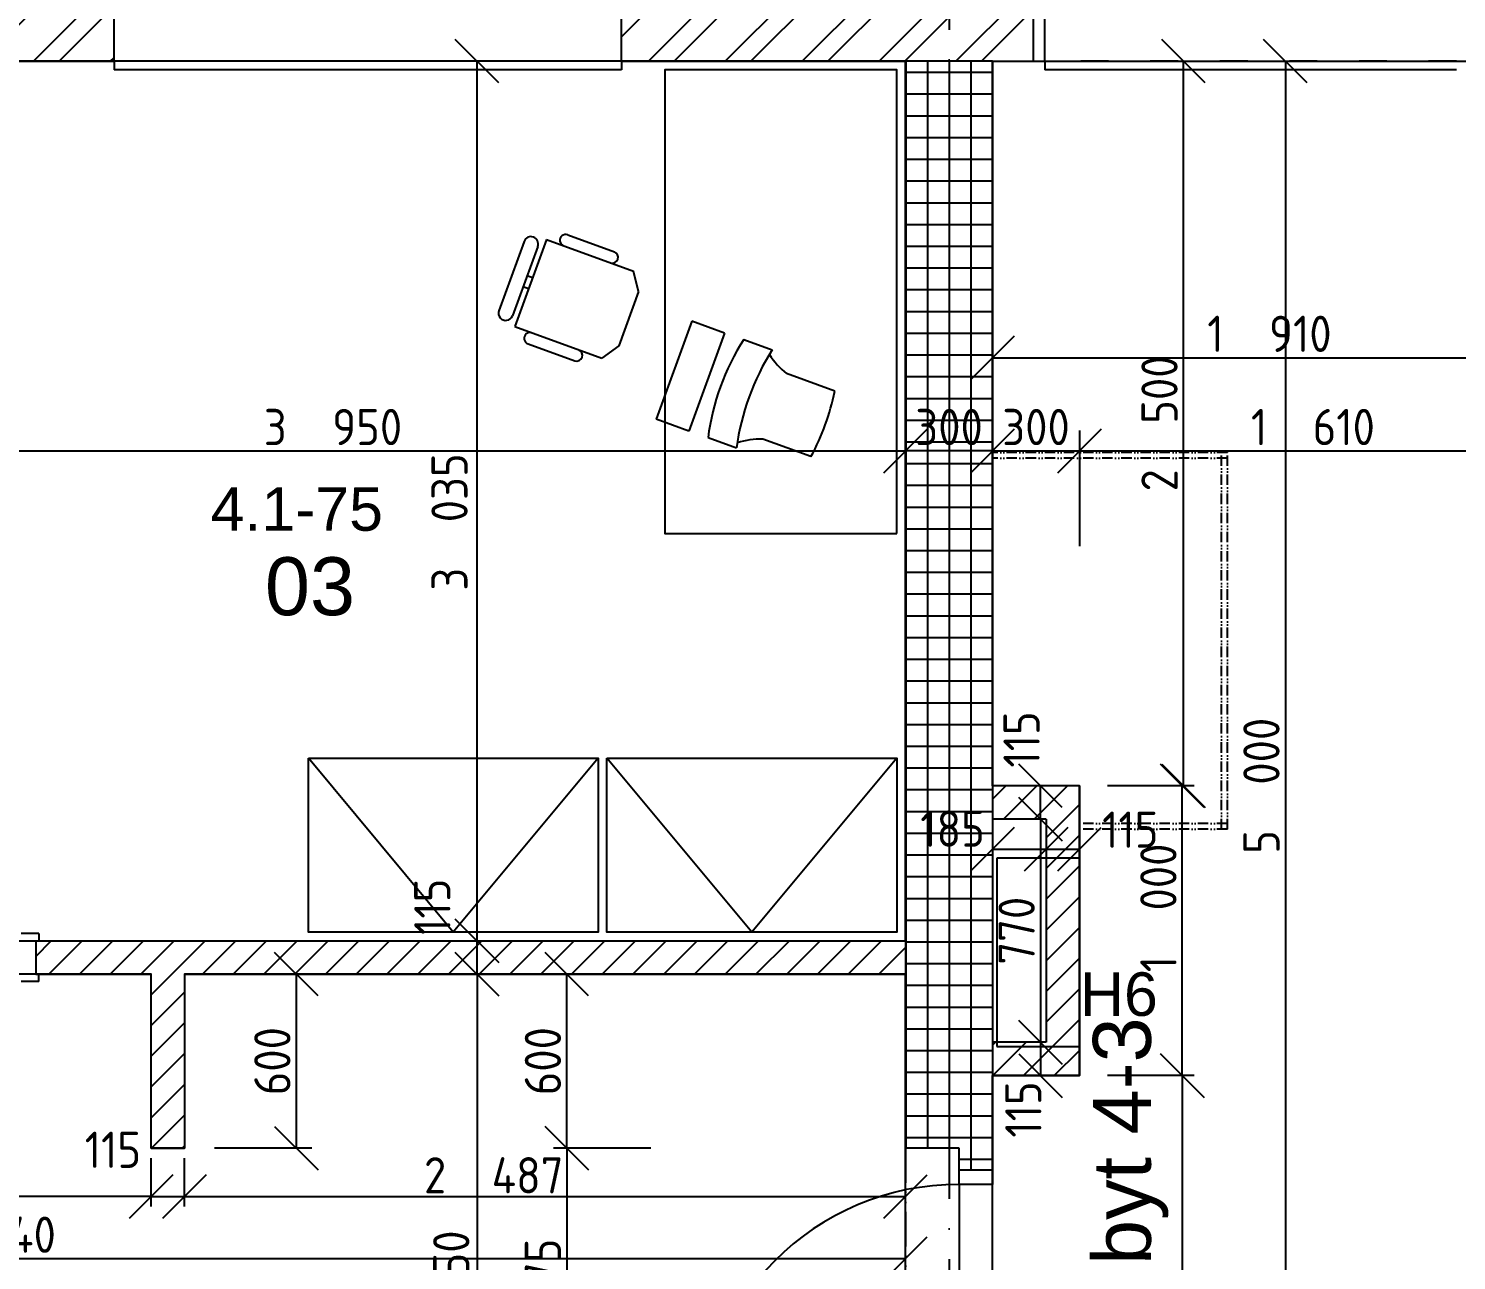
# Model space of a CAD drawing. Extents: x 4511820 to 5180432, y -1526536 to -944957.
# Drawn here: x 5017656 to 5022581, y -1073256 to -1069006 of the extents above; entities that cross this region are included whole.
import ezdxf

# ---------------------------------------------------------------- set-up
doc = ezdxf.new("R2010")
doc.units = 0
doc.header["$MEASUREMENT"] = 0
for name, pattern in [('ACAD_ISO03W100', [30, 12, -18]), ('ACAD_ISO12W100', [22, 12, -3, 0.5, -3, 0.5, -3]), ('BODKOCIARKOVANA_3', [5.6, 3, -1.3, 0, -1.3])]:
    doc.linetypes.add(name, pattern=pattern)
doc.layers.get('0').update_dxf_attribs({"linetype": 'CONTINUOUS'})
doc.layers.get('Defpoints').update_dxf_attribs({"color": 61, "linetype": 'CONTINUOUS'})
for name, color, linetype in [('DVERE', 45, 'CONTINUOUS'), ('KÓTY', 4, 'CONTINUOUS'), ('MÚRY', 1, 'CONTINUOUS'), ('osi', 253, 'CONTINUOUS'), ('Plochy', 41, 'CONTINUOUS'), ('POPIS', 7, 'CONTINUOUS'), ('TENKÁ', 7, 'CONTINUOUS'), ('tzb', 153, 'CONTINUOUS'), ('ZARIADENIE', 47, 'CONTINUOUS'), ('ZZ-chladenie', 133, 'CONTINUOUS'), ('ŠRAFY', 82, 'CONTINUOUS')]:
    doc.layers.add(name, color=color, linetype=linetype)
doc.styles.add('ARIAL', font='arial.ttf')
doc.styles.add('Style-Arial', font='arial.ttf')
doc.styles.add('STYLE1', font='isocp.shx')
doc.dimstyles.new('STANDARD-50', dxfattribs={"dimtxt": 125, "dimasz": 150, "dimexe": 10, "dimexo": 200, "dimgap": 20, "dimtad": 1, "dimdsep": 46, "dimlunit": 6, "dimtxsty": 'STYLE1', "dimblk1": 'OBLIQUE', "dimblk2": 'OBLIQUE', "dimsah": 1, "dimcen": 2.5, "dimse1": 1, "dimse2": 1, "dimadec": 0, "dimazin": 0, "dimtfac": 1, "dimtmove": 1, "dimatfit": 3, "dimldrblk": 'OBLIQUE', "dimfxl": 1, "dimtolj": 1, "dimtzin": 0, "dimarcsym": 0})
pattern_1 = [(45, (462343.18, 70767), (-132.5825215, 132.5825215), []), (45, (462431.57, 70767), (-132.5825215, 132.5825215), [])]
pattern_2 = [(45, (515270.5, 400718.02), (-53.0330086, 53.0330086), [])]

# ---------------------------------------------------------------- blocks, each defined once
blk = doc.blocks.new('SKRINA')
at = {"layer": 'ZARIADENIE'}
for p, q in [((4449069, -1324645.2), (4448469, -1324145.2)), ((4448469, -1325145.2), (4449069, -1324645.2))]:
    blk.add_line(p, q, dxfattribs=at)
blk.add_lwpolyline([(4448469, -1324145.2), (4448469, -1325145.2), (4449069, -1325145.2), (4449069, -1324145.2)], close=True, dxfattribs=at)
blk = doc.blocks.new('_OBLIQUE')
at = {"color": 0, "linetype": 'ByBlock'}
blk.add_line((-0.5, -0.5), (0.5, 0.5), dxfattribs=at)
blk = doc.blocks.new('*D20551')
at = {"layer": 'Defpoints', "color": 0}
for p in [(5020981, -1070141.5), (5022891, -1070141.5), (5022891, -1070141.5)]:
    blk.add_point(p, dxfattribs=at)
at = {"layer": 'KÓTY', "color": 0, "lineweight": -2}
blk.add_line((5020981, -1070141.5), (5022891, -1070141.5), dxfattribs=at)
at = {"layer": 'KÓTY', "color": 0, "linetype": 'ByBlock', "lineweight": -2, "xscale": 150, "yscale": 150, "zscale": 150, "rotation": 180}
blk.add_blockref('_OBLIQUE', (5020981, -1070141.5), dxfattribs=at)
at = {"layer": 'KÓTY', "color": 0, "linetype": 'ByBlock', "lineweight": -2, "xscale": 150, "yscale": 150, "zscale": 150}
blk.add_blockref('_OBLIQUE', (5022891, -1070141.5), dxfattribs=at)
at = {"layer": 'KÓTY', "color": 0, "insert": (5021936, -1070058.9), "char_height": 125, "attachment_point": 5, "style": 'STYLE1'}
blk.add_mtext('\\A1;1ﾠ910', dxfattribs=at)
blk = doc.blocks.new('*D20552')
at = {"layer": 'Defpoints', "color": 0}
for p in [(5020981, -1072618.2), (5020981, -1074118.2), (5021635.5, -1074118.2)]:
    blk.add_point(p, dxfattribs=at)
at = {"layer": 'KÓTY', "color": 0, "lineweight": -2}
blk.add_line((5021635.5, -1072618.2), (5021635.5, -1074118.2), dxfattribs=at)
at = {"layer": 'KÓTY', "color": 0, "linetype": 'ByBlock', "lineweight": -2, "xscale": 150, "yscale": 150, "zscale": 150}
for p, rotation in [((5021635.5, -1072618.2), 90), ((5021635.5, -1074118.2), 270)]:
    blk.add_blockref('_OBLIQUE', p, dxfattribs=dict(at, rotation=rotation))
at = {"layer": 'KÓTY', "color": 0, "insert": (5021557, -1073550), "char_height": 125, "attachment_point": 5, "rotation": 90, "style": 'STYLE1'}
blk.add_mtext('\\A1;1ﾠ500', dxfattribs=at)
blk = doc.blocks.new('*D20553')
at = {"layer": 'Defpoints', "color": 0}
for p in [(5021281, -1071618.2), (5021635.5, -1071618.2), (5021281, -1072618.2)]:
    blk.add_point(p, dxfattribs=at)
at = {"layer": 'KÓTY', "color": 0, "lineweight": -2}
blk.add_line((5021635.5, -1072618.2), (5021635.5, -1071618.2), dxfattribs=at)
at = {"layer": 'KÓTY', "color": 0, "linetype": 'ByBlock', "lineweight": -2, "xscale": 150, "yscale": 150, "zscale": 150}
for p, rotation in [((5021635.5, -1071618.2), 90), ((5021635.5, -1072618.2), 270)]:
    blk.add_blockref('_OBLIQUE', p, dxfattribs=dict(at, rotation=rotation))
at = {"layer": 'KÓTY', "color": 0, "insert": (5021553, -1072039.5), "char_height": 125, "attachment_point": 5, "rotation": 90, "style": 'STYLE1'}
blk.add_mtext('\\A1;1ﾠ000', dxfattribs=at)
blk = doc.blocks.new('*D20554')
at = {"layer": 'Defpoints', "color": 0}
for p in [(5021209.8, -1069118.2), (5021639.3, -1069118.2), (5021209.8, -1071618.2)]:
    blk.add_point(p, dxfattribs=at)
at = {"layer": 'KÓTY', "color": 0, "lineweight": -2}
blk.add_line((5021639.3, -1071618.2), (5021639.3, -1069118.2), dxfattribs=at)
at = {"layer": 'KÓTY', "color": 0, "linetype": 'ByBlock', "lineweight": -2, "xscale": 150, "yscale": 150, "zscale": 150}
for p, rotation in [((5021639.3, -1069118.2), 90), ((5021639.3, -1071618.2), 270)]:
    blk.add_blockref('_OBLIQUE', p, dxfattribs=dict(at, rotation=rotation))
at = {"layer": 'KÓTY', "color": 0, "insert": (5021556.8, -1070368.2), "char_height": 125, "attachment_point": 5, "rotation": 90, "style": 'STYLE1'}
blk.add_mtext('\\A1;2ﾠ500', dxfattribs=at)
blk = doc.blocks.new('*D20555')
at = {"layer": 'Defpoints', "color": 0}
for p in [(5020981, -1069118.2), (5020981, -1074118.2), (5021991, -1074118.2)]:
    blk.add_point(p, dxfattribs=at)
at = {"layer": 'KÓTY', "color": 0, "lineweight": -2}
blk.add_line((5021991, -1069118.2), (5021991, -1074118.2), dxfattribs=at)
at = {"layer": 'KÓTY', "color": 0, "linetype": 'ByBlock', "lineweight": -2, "xscale": 150, "yscale": 150, "zscale": 150}
for p, rotation in [((5021991, -1069118.2), 90), ((5021991, -1074118.2), 270)]:
    blk.add_blockref('_OBLIQUE', p, dxfattribs=dict(at, rotation=rotation))
at = {"layer": 'KÓTY', "color": 0, "insert": (5021908.5, -1071618.2), "char_height": 125, "attachment_point": 5, "rotation": 90, "style": 'STYLE1'}
blk.add_mtext('\\A1;5ﾠ000', dxfattribs=at)
blk = doc.blocks.new('*D20556')
at = {"layer": 'Defpoints', "color": 0}
for p in [(5021281, -1070463), (5020981, -1071471.7), (5021281, -1071471.7)]:
    blk.add_point(p, dxfattribs=at)
at = {"layer": 'KÓTY', "color": 0, "lineweight": -2}
blk.add_line((5020981, -1070463), (5021281, -1070463), dxfattribs=at)
at = {"layer": 'KÓTY', "color": 0, "linetype": 'ByBlock', "lineweight": -2, "xscale": 150, "yscale": 150, "zscale": 150, "rotation": 180}
blk.add_blockref('_OBLIQUE', (5020981, -1070463), dxfattribs=at)
at = {"layer": 'KÓTY', "color": 0, "linetype": 'ByBlock', "lineweight": -2, "xscale": 150, "yscale": 150, "zscale": 150}
blk.add_blockref('_OBLIQUE', (5021281, -1070463), dxfattribs=at)
at = {"layer": 'KÓTY', "color": 0, "insert": (5021131, -1070380.5), "char_height": 125, "attachment_point": 5, "style": 'STYLE1'}
blk.add_mtext('\\A1;300', dxfattribs=at)
blk = doc.blocks.new('*D20557')
at = {"layer": 'Defpoints', "color": 0}
for p in [(5021281, -1070463), (5022891, -1070463), (5022891, -1070463)]:
    blk.add_point(p, dxfattribs=at)
at = {"layer": 'KÓTY', "color": 0, "lineweight": -2}
blk.add_line((5021281, -1070463), (5022891, -1070463), dxfattribs=at)
at = {"layer": 'KÓTY', "color": 0, "linetype": 'ByBlock', "lineweight": -2, "xscale": 150, "yscale": 150, "zscale": 150, "rotation": 180}
blk.add_blockref('_OBLIQUE', (5021281, -1070463), dxfattribs=at)
at = {"layer": 'KÓTY', "color": 0, "linetype": 'ByBlock', "lineweight": -2, "xscale": 150, "yscale": 150, "zscale": 150}
blk.add_blockref('_OBLIQUE', (5022891, -1070463), dxfattribs=at)
at = {"layer": 'KÓTY', "color": 0, "insert": (5022086, -1070380.4), "char_height": 125, "attachment_point": 5, "style": 'STYLE1'}
blk.add_mtext('\\A1;1ﾠ610', dxfattribs=at)
blk = doc.blocks.new('*D20558')
at = {"layer": 'Defpoints', "color": 0}
for p in [(5021166, -1071733.2), (5021146.5, -1072503.2), (5021166, -1072503.2)]:
    blk.add_point(p, dxfattribs=at)
at = {"layer": 'KÓTY', "color": 0, "lineweight": -2}
blk.add_line((5021146.5, -1071733.2), (5021146.5, -1072503.2), dxfattribs=at)
at = {"layer": 'KÓTY', "color": 0, "linetype": 'ByBlock', "lineweight": -2, "xscale": 150, "yscale": 150, "zscale": 150}
for p, rotation in [((5021146.5, -1071733.2), 90), ((5021146.5, -1072503.2), 270)]:
    blk.add_blockref('_OBLIQUE', p, dxfattribs=dict(at, rotation=rotation))
at = {"layer": 'KÓTY', "color": 0, "insert": (5021064, -1072118.2), "char_height": 125, "attachment_point": 5, "rotation": 90, "style": 'STYLE1'}
blk.add_mtext('\\A1;770', dxfattribs=at)
blk = doc.blocks.new('*D20559')
at = {"layer": 'Defpoints', "color": 0}
for p in [(5021146.5, -1071618.2), (5021146.5, -1071618.2), (5021146.5, -1071733.2)]:
    blk.add_point(p, dxfattribs=at)
at = {"layer": 'KÓTY', "color": 0, "lineweight": -2}
blk.add_line((5021146.5, -1071733.2), (5021146.5, -1071618.2), dxfattribs=at)
at = {"layer": 'KÓTY', "color": 0, "linetype": 'ByBlock', "lineweight": -2, "xscale": 150, "yscale": 150, "zscale": 150}
for p, rotation in [((5021146.5, -1071618.2), 90), ((5021146.5, -1071733.2), 270)]:
    blk.add_blockref('_OBLIQUE', p, dxfattribs=dict(at, rotation=rotation))
at = {"layer": 'KÓTY', "color": 0, "insert": (5021081, -1071458.5), "char_height": 125, "attachment_point": 5, "rotation": 90, "style": 'STYLE1'}
blk.add_mtext('\\A1;115', dxfattribs=at)
blk = doc.blocks.new('*D20560')
at = {"layer": 'Defpoints', "color": 0}
for p in [(5021146.5, -1072503.2), (5021146.5, -1072618.2), (5021146.5, -1072618.2)]:
    blk.add_point(p, dxfattribs=at)
at = {"layer": 'KÓTY', "color": 0, "lineweight": -2}
blk.add_line((5021146.5, -1072503.2), (5021146.5, -1072618.2), dxfattribs=at)
at = {"layer": 'KÓTY', "color": 0, "linetype": 'ByBlock', "lineweight": -2, "xscale": 150, "yscale": 150, "zscale": 150}
for p, rotation in [((5021146.5, -1072503.2), 90), ((5021146.5, -1072618.2), 270)]:
    blk.add_blockref('_OBLIQUE', p, dxfattribs=dict(at, rotation=rotation))
at = {"layer": 'KÓTY', "color": 0, "insert": (5021087, -1072735), "char_height": 125, "attachment_point": 5, "rotation": 90, "style": 'STYLE1'}
blk.add_mtext('\\A1;115', dxfattribs=at)
blk = doc.blocks.new('*D20561')
at = {"layer": 'Defpoints', "color": 0}
for p in [(5020981, -1071733.2), (5021166, -1071733.2), (5021166, -1071837)]:
    blk.add_point(p, dxfattribs=at)
at = {"layer": 'KÓTY', "color": 0, "lineweight": -2}
blk.add_line((5020981, -1071837), (5021166, -1071837), dxfattribs=at)
at = {"layer": 'KÓTY', "color": 0, "linetype": 'ByBlock', "lineweight": -2, "xscale": 150, "yscale": 150, "zscale": 150, "rotation": 180}
blk.add_blockref('_OBLIQUE', (5020981, -1071837), dxfattribs=at)
at = {"layer": 'KÓTY', "color": 0, "linetype": 'ByBlock', "lineweight": -2, "xscale": 150, "yscale": 150, "zscale": 150}
blk.add_blockref('_OBLIQUE', (5021166, -1071837), dxfattribs=at)
at = {"layer": 'KÓTY', "color": 0, "insert": (5020843, -1071766), "char_height": 125, "attachment_point": 5, "style": 'STYLE1'}
blk.add_mtext('\\A1;185', dxfattribs=at)
blk = doc.blocks.new('*D20562')
at = {"layer": 'Defpoints', "color": 0}
for p in [(5021166, -1071733.2), (5021281, -1071733.2), (5021281, -1071837)]:
    blk.add_point(p, dxfattribs=at)
at = {"layer": 'KÓTY', "color": 0, "lineweight": -2}
blk.add_line((5021166, -1071837), (5021281, -1071837), dxfattribs=at)
at = {"layer": 'KÓTY', "color": 0, "linetype": 'ByBlock', "lineweight": -2, "xscale": 150, "yscale": 150, "zscale": 150, "rotation": 180}
blk.add_blockref('_OBLIQUE', (5021166, -1071837), dxfattribs=at)
at = {"layer": 'KÓTY', "color": 0, "linetype": 'ByBlock', "lineweight": -2, "xscale": 150, "yscale": 150, "zscale": 150}
blk.add_blockref('_OBLIQUE', (5021281, -1071837), dxfattribs=at)
at = {"layer": 'KÓTY', "color": 0, "insert": (5021456, -1071769.5), "char_height": 125, "attachment_point": 5, "style": 'STYLE1'}
blk.add_mtext('\\A1;115', dxfattribs=at)
blk = doc.blocks.new('*D20594')
at = {"layer": 'Defpoints', "color": 0}
for p in [(5016731, -1069118.2), (5020681, -1069118.2), (5020681, -1070463)]:
    blk.add_point(p, dxfattribs=at)
at = {"layer": 'KÓTY', "color": 0, "lineweight": -2}
blk.add_line((5016731, -1070463), (5020681, -1070463), dxfattribs=at)
at = {"layer": 'KÓTY', "color": 0, "linetype": 'ByBlock', "lineweight": -2, "xscale": 150, "yscale": 150, "zscale": 150, "rotation": 180}
blk.add_blockref('_OBLIQUE', (5016731, -1070463), dxfattribs=at)
at = {"layer": 'KÓTY', "color": 0, "linetype": 'ByBlock', "lineweight": -2, "xscale": 150, "yscale": 150, "zscale": 150}
blk.add_blockref('_OBLIQUE', (5020681, -1070463), dxfattribs=at)
at = {"layer": 'KÓTY', "color": 0, "insert": (5018706, -1070380.4), "char_height": 125, "attachment_point": 5, "style": 'STYLE1'}
blk.add_mtext('\\A1;3ﾠ950', dxfattribs=at)
blk = doc.blocks.new('*D20595')
at = {"layer": 'Defpoints', "color": 0}
for p in [(5020681, -1070463), (5020681, -1070463), (5020981, -1070463)]:
    blk.add_point(p, dxfattribs=at)
at = {"layer": 'KÓTY', "color": 0, "lineweight": -2}
blk.add_line((5020981, -1070463), (5020681, -1070463), dxfattribs=at)
at = {"layer": 'KÓTY', "color": 0, "linetype": 'ByBlock', "lineweight": -2, "xscale": 150, "yscale": 150, "zscale": 150, "rotation": 180}
blk.add_blockref('_OBLIQUE', (5020681, -1070463), dxfattribs=at)
at = {"layer": 'KÓTY', "color": 0, "linetype": 'ByBlock', "lineweight": -2, "xscale": 150, "yscale": 150, "zscale": 150}
blk.add_blockref('_OBLIQUE', (5020981, -1070463), dxfattribs=at)
at = {"layer": 'KÓTY', "color": 0, "insert": (5020831, -1070380.5), "char_height": 125, "attachment_point": 5, "style": 'STYLE1'}
blk.add_mtext('\\A1;300', dxfattribs=at)
blk = doc.blocks.new('*D20600')
at = {"layer": 'Defpoints', "color": 0}
for p in [(5020681, -1072868.2), (5019512.5, -1073943.2), (5020681, -1073943.2)]:
    blk.add_point(p, dxfattribs=at)
at = {"layer": 'KÓTY', "color": 0, "lineweight": -2}
blk.add_line((5019512.5, -1072868.2), (5019512.5, -1073943.2), dxfattribs=at)
at = {"layer": 'KÓTY', "color": 0, "linetype": 'ByBlock', "lineweight": -2, "xscale": 150, "yscale": 150, "zscale": 150}
for p, rotation in [((5019512.5, -1072868.2), 90), ((5019512.5, -1073943.2), 270)]:
    blk.add_blockref('_OBLIQUE', p, dxfattribs=dict(at, rotation=rotation))
at = {"layer": 'KÓTY', "color": 0, "insert": (5019430, -1073405.7), "char_height": 125, "attachment_point": 5, "rotation": 90, "style": 'STYLE1'}
blk.add_mtext('\\A1;1ﾠ075', dxfattribs=at)
blk = doc.blocks.new('*D20601')
at = {"layer": 'Defpoints', "color": 0}
for p in [(5019512.5, -1072268.2), (5020681, -1072268.2), (5020681, -1072868.2)]:
    blk.add_point(p, dxfattribs=at)
at = {"layer": 'KÓTY', "color": 0, "lineweight": -2}
blk.add_line((5019512.5, -1072868.2), (5019512.5, -1072268.2), dxfattribs=at)
at = {"layer": 'KÓTY', "color": 0, "linetype": 'ByBlock', "lineweight": -2, "xscale": 150, "yscale": 150, "zscale": 150}
for p, rotation in [((5019512.5, -1072268.2), 90), ((5019512.5, -1072868.2), 270)]:
    blk.add_blockref('_OBLIQUE', p, dxfattribs=dict(at, rotation=rotation))
at = {"layer": 'KÓTY', "color": 0, "insert": (5019430, -1072568.2), "char_height": 125, "attachment_point": 5, "rotation": 90, "style": 'STYLE1'}
blk.add_mtext('\\A1;600', dxfattribs=at)
blk = doc.blocks.new('*D20603')
at = {"layer": 'Defpoints', "color": 0}
for p in [(5020681, -1072268.2), (5019203, -1074118.2), (5020681, -1074118.2)]:
    blk.add_point(p, dxfattribs=at)
at = {"layer": 'KÓTY', "color": 0, "lineweight": -2}
blk.add_line((5019203, -1072268.2), (5019203, -1074118.2), dxfattribs=at)
at = {"layer": 'KÓTY', "color": 0, "linetype": 'ByBlock', "lineweight": -2, "xscale": 150, "yscale": 150, "zscale": 150}
for p, rotation in [((5019203, -1072268.2), 90), ((5019203, -1074118.2), 270)]:
    blk.add_blockref('_OBLIQUE', p, dxfattribs=dict(at, rotation=rotation))
at = {"layer": 'KÓTY', "color": 0, "insert": (5019114, -1073380.5), "char_height": 125, "attachment_point": 5, "rotation": 90, "style": 'STYLE1'}
blk.add_mtext('\\A1;1ﾠ850', dxfattribs=at)
blk = doc.blocks.new('*D20604')
at = {"layer": 'Defpoints', "color": 0}
for p in [(5019203, -1072153.2), (5019203, -1072153.2), (5019203, -1072268.2)]:
    blk.add_point(p, dxfattribs=at)
at = {"layer": 'KÓTY', "color": 0, "lineweight": -2}
blk.add_line((5019203, -1072268.2), (5019203, -1072153.2), dxfattribs=at)
at = {"layer": 'KÓTY', "color": 0, "linetype": 'ByBlock', "lineweight": -2, "xscale": 150, "yscale": 150, "zscale": 150}
for p, rotation in [((5019203, -1072153.2), 90), ((5019203, -1072268.2), 270)]:
    blk.add_blockref('_OBLIQUE', p, dxfattribs=dict(at, rotation=rotation))
at = {"layer": 'KÓTY', "color": 0, "insert": (5019048.5, -1072035.5), "char_height": 125, "attachment_point": 5, "rotation": 90, "style": 'STYLE1'}
blk.add_mtext('\\A1;115', dxfattribs=at)
blk = doc.blocks.new('*D20605')
at = {"layer": 'Defpoints', "color": 0}
for p in [(5019203, -1069118.2), (5020681, -1069118.2), (5020681, -1072153.2)]:
    blk.add_point(p, dxfattribs=at)
at = {"layer": 'KÓTY', "color": 0, "lineweight": -2}
blk.add_line((5019203, -1072153.2), (5019203, -1069118.2), dxfattribs=at)
at = {"layer": 'KÓTY', "color": 0, "linetype": 'ByBlock', "lineweight": -2, "xscale": 150, "yscale": 150, "zscale": 150}
for p, rotation in [((5019203, -1069118.2), 90), ((5019203, -1072153.2), 270)]:
    blk.add_blockref('_OBLIQUE', p, dxfattribs=dict(at, rotation=rotation))
at = {"layer": 'KÓTY', "color": 0, "insert": (5019108, -1070708), "char_height": 125, "attachment_point": 5, "rotation": 90, "style": 'STYLE1'}
blk.add_mtext('\\A1;3ﾠ035', dxfattribs=at)
blk = doc.blocks.new('*D20613')
at = {"layer": 'Defpoints', "color": 0}
for p in [(5018194, -1072268.2), (5018194, -1072868.2), (5018579.5, -1072868.2)]:
    blk.add_point(p, dxfattribs=at)
at = {"layer": 'KÓTY', "color": 0, "lineweight": -2}
blk.add_line((5018579.5, -1072268.2), (5018579.5, -1072868.2), dxfattribs=at)
at = {"layer": 'KÓTY', "color": 0, "linetype": 'ByBlock', "lineweight": -2, "xscale": 150, "yscale": 150, "zscale": 150}
for p, rotation in [((5018579.5, -1072268.2), 90), ((5018579.5, -1072868.2), 270)]:
    blk.add_blockref('_OBLIQUE', p, dxfattribs=dict(at, rotation=rotation))
at = {"layer": 'KÓTY', "color": 0, "insert": (5018497, -1072568.2), "char_height": 125, "attachment_point": 5, "rotation": 90, "style": 'STYLE1'}
blk.add_mtext('\\A1;600', dxfattribs=at)
blk = doc.blocks.new('*D20639')
at = {"layer": 'Defpoints', "color": 0}
for p in [(5018079, -1072868.2), (5018194, -1072868.2), (5018194, -1073035)]:
    blk.add_point(p, dxfattribs=at)
at = {"layer": 'KÓTY', "color": 0, "lineweight": -2}
blk.add_line((5018079, -1073035), (5018194, -1073035), dxfattribs=at)
at = {"layer": 'KÓTY', "color": 0, "linetype": 'ByBlock', "lineweight": -2, "xscale": 150, "yscale": 150, "zscale": 150, "rotation": 180}
blk.add_blockref('_OBLIQUE', (5018079, -1073035), dxfattribs=at)
at = {"layer": 'KÓTY', "color": 0, "linetype": 'ByBlock', "lineweight": -2, "xscale": 150, "yscale": 150, "zscale": 150}
blk.add_blockref('_OBLIQUE', (5018194, -1073035), dxfattribs=at)
at = {"layer": 'KÓTY', "color": 0, "insert": (5017947, -1072874), "char_height": 125, "attachment_point": 5, "style": 'STYLE1'}
blk.add_mtext('\\A1;115', dxfattribs=at)
blk = doc.blocks.new('*D20640')
at = {"layer": 'Defpoints', "color": 0}
for p in [(5018194, -1072868.2), (5020681, -1072868.2), (5020681, -1073035)]:
    blk.add_point(p, dxfattribs=at)
at = {"layer": 'KÓTY', "color": 0, "lineweight": -2}
blk.add_line((5018194, -1073035), (5020681, -1073035), dxfattribs=at)
at = {"layer": 'KÓTY', "color": 0, "linetype": 'ByBlock', "lineweight": -2, "xscale": 150, "yscale": 150, "zscale": 150, "rotation": 180}
blk.add_blockref('_OBLIQUE', (5018194, -1073035), dxfattribs=at)
at = {"layer": 'KÓTY', "color": 0, "linetype": 'ByBlock', "lineweight": -2, "xscale": 150, "yscale": 150, "zscale": 150}
blk.add_blockref('_OBLIQUE', (5020681, -1073035), dxfattribs=at)
at = {"layer": 'KÓTY', "color": 0, "insert": (5019260.5, -1072962), "char_height": 125, "attachment_point": 5, "style": 'STYLE1'}
blk.add_mtext('\\A1;2ﾠ487', dxfattribs=at)
blk = doc.blocks.new('*D20641')
at = {"layer": 'Defpoints', "color": 0}
for p in [(5014856, -1072868.2), (5018079, -1072868.2), (5014856, -1073035)]:
    blk.add_point(p, dxfattribs=at)
at = {"layer": 'KÓTY', "color": 0, "lineweight": -2}
blk.add_line((5018079, -1073035), (5014856, -1073035), dxfattribs=at)
at = {"layer": 'KÓTY', "color": 0, "linetype": 'ByBlock', "lineweight": -2, "xscale": 150, "yscale": 150, "zscale": 150, "rotation": 180}
blk.add_blockref('_OBLIQUE', (5014856, -1073035), dxfattribs=at)
at = {"layer": 'KÓTY', "color": 0, "linetype": 'ByBlock', "lineweight": -2, "xscale": 150, "yscale": 150, "zscale": 150}
blk.add_blockref('_OBLIQUE', (5018079, -1073035), dxfattribs=at)
at = {"layer": 'KÓTY', "color": 0, "insert": (5016467.5, -1072952.5), "char_height": 125, "attachment_point": 5, "style": 'STYLE1'}
blk.add_mtext('\\A1;3ﾠ223', dxfattribs=at)
blk = doc.blocks.new('*D20643')
at = {"layer": 'Defpoints', "color": 0}
for p in [(5014341, -1072868.2), (5020681, -1072868.2), (5020681, -1073249.5)]:
    blk.add_point(p, dxfattribs=at)
at = {"layer": 'KÓTY', "color": 0, "lineweight": -2}
blk.add_line((5014341, -1073249.5), (5020681, -1073249.5), dxfattribs=at)
at = {"layer": 'KÓTY', "color": 0, "linetype": 'ByBlock', "lineweight": -2, "xscale": 150, "yscale": 150, "zscale": 150, "rotation": 180}
blk.add_blockref('_OBLIQUE', (5014341, -1073249.5), dxfattribs=at)
at = {"layer": 'KÓTY', "color": 0, "linetype": 'ByBlock', "lineweight": -2, "xscale": 150, "yscale": 150, "zscale": 150}
blk.add_blockref('_OBLIQUE', (5020681, -1073249.5), dxfattribs=at)
at = {"layer": 'KÓTY', "color": 0, "insert": (5017511, -1073167), "char_height": 125, "attachment_point": 5, "style": 'STYLE1'}
blk.add_mtext('\\A1;6ﾠ340', dxfattribs=at)

msp = doc.modelspace()

# ---------------------------------------------------------------- hatches: boundary and pattern name
at = {"layer": 'ŠRAFY'}
h = msp.add_hatch(dxfattribs=at)
h.set_pattern_fill('ANSI32', color=256, scale=500)
h.set_pattern_definition(pattern_1)
h.paths.add_polyline_path([(5016731, -1069118.172), (5017951, -1069118.172), (5017951, -1068808.172), (5017951, -1068738.172), (5016121, -1068738.172), (5016121, -1068808.172), (5016121, -1069118.172), (5016616, -1069118.172)])
h = msp.add_hatch(dxfattribs=at)
h.set_pattern_fill('ANSI32', color=256, scale=500)
h.set_pattern_definition(pattern_1)
h.paths.add_polyline_path([(5021121, -1069118.172), (5021121, -1068738.172), (5019701, -1068738.172), (5019701, -1068808.172), (5019701, -1069118.172), (5020681, -1069118.172), (5020981, -1069118.172)])
at = {"layer": 'ŠRAFY', "ltscale": 0.25}
h = msp.add_hatch(dxfattribs=at)
h.set_pattern_fill('ANSI37', color=256, scale=600, angle=45)
h.set_pattern_definition([(90, (-3429042.49, 739093.5), (-75, 1e-14), []), (180, (-3429042.49, 739093.5), (-1e-14, -75), [])])
h.paths.add_polyline_path([(5020866, -1072868.172), (5020681, -1072868.172), (5020681, -1072268.172), (5020681, -1072153.172), (5020681, -1069118.172), (5020981, -1069118.172), (5020981, -1071618.172), (5020981, -1071733.172), (5020981, -1072503.172), (5020981, -1072618.172), (5020981, -1072943.172), (5020866, -1072943.172)])
h.paths.add_polyline_path([(5020711.75, -1071640.98), (5020974.25, -1071640.98), (5020974.25, -1071890.98), (5020711.75, -1071890.98)], flags=24)
h.paths.add_polyline_path([(5020687.201, -1070255.48), (5020974.799, -1070255.48), (5020974.799, -1070505.48), (5020687.201, -1070505.48)], flags=24)
h = msp.add_hatch(dxfattribs=at)
h.set_pattern_fill('ANSI31', color=256, scale=600, style=0)
h.set_pattern_definition(pattern_2)
h.paths.add_polyline_path([(5021281, -1072618.172), (5021281, -1071618.172), (5020981, -1071618.172), (5020981, -1071733.172), (5021166, -1071733.172), (5021166, -1072503.172), (5020981, -1072503.172), (5020981, -1072618.172)])
h = msp.add_hatch(dxfattribs=at)
h.set_pattern_fill('ANSI31', color=256, scale=600, style=0)
h.set_pattern_definition(pattern_2)
h.paths.add_polyline_path([(5018079, -1072268.172), (5018079, -1072868.172), (5018194, -1072868.172), (5018194, -1072268.172), (5020681, -1072268.172), (5020681, -1072153.172), (5017691, -1072153.172), (5017681, -1072153.172), (5017681, -1072268.172), (5017691, -1072268.172)])

# ---------------------------------------------------------------- linework, layer by layer
at = {"layer": 'DVERE', "ltscale": 0.25}
for p, q in [((5017691, -1072128.172), (5017631, -1072128.172)), ((5017691, -1072128.172), (5017691, -1072153.172)), ((5017691, -1072293.172), (5017691, -1072268.172)), ((5017691, -1072293.172), (5017631, -1072293.172))]:
    msp.add_line(p, q, dxfattribs=at)
at = {"layer": 'DVERE'}
for p, q in [((5020866, -1072993.172), (5020866, -1073893.172)), ((5020981, -1073893.172), (5020981, -1072993.172))]:
    msp.add_line(p, q, dxfattribs=at)
msp.add_arc((5020866, -1073893.172), 900, 90, 180, dxfattribs=at)
at = {"layer": 'KÓTY'}
for p, q in [((5021281, -1070391.98), (5021281, -1070791.98)), ((5021676, -1071618.172), (5021377.5, -1071618.172)), ((5021676, -1072618.172), (5021377.5, -1072618.172)), ((5018079, -1073070), (5018079, -1072903.172)), ((5018194, -1073070), (5018194, -1072903.172)), ((5018633, -1072868.172), (5018297.5, -1072868.172)), ((5019802, -1072868.172), (5019466.5, -1072868.172))]:
    msp.add_line(p, q, dxfattribs=at)
at = {"layer": 'MÚRY'}
for p, q in [((5017951, -1069118.172), (5017951, -1068578.172)), ((5019701, -1069118.172), (5019701, -1068578.172)), ((5021161, -1069118.172), (5021161, -1068578.172)), ((5016731, -1069118.172), (5017951, -1069118.172)), ((5019701, -1069118.172), (5020681, -1069118.172)), ((5020681, -1069118.172), (5020681, -1072153.172)), ((5020981, -1069118.172), (5021161, -1069118.172)), ((5020981, -1069118.172), (5020981, -1071618.172)), ((5021281, -1071618.172), (5020981, -1071618.172)), ((5021281, -1072618.172), (5021281, -1071618.172)), ((5021281, -1071618.172), (5021281, -1072618.172)), ((5021166, -1071733.172), (5020981, -1071733.172)), ((5020981, -1071733.172), (5020981, -1072503.172)), ((5021166, -1071733.172), (5021166, -1072503.172)), ((5017681, -1072153.172), (5020681, -1072153.172)), ((5017681, -1072268.172), (5018079, -1072268.172)), ((5018079, -1072868.172), (5018079, -1072268.172)), ((5018194, -1072268.172), (5018194, -1072868.172)), ((5018194, -1072268.172), (5020681, -1072268.172)), ((5020681, -1072268.172), (5020681, -1072868.172)), ((5021166, -1072503.172), (5020981, -1072503.172)), ((5021281, -1072618.172), (5020981, -1072618.172)), ((5020981, -1072618.172), (5020981, -1072993.172)), ((5018079, -1072868.172), (5018194, -1072868.172)), ((5020866, -1072868.172), (5020681, -1072868.172)), ((5020866, -1072993.172), (5020866, -1072868.172)), ((5020981, -1072993.172), (5020866, -1072993.172))]:
    msp.add_line(p, q, dxfattribs=at)
at = {"layer": 'MÚRY', "ltscale": 0.25}
msp.add_line((5017681, -1072153.172), (5017681, -1072268.172), dxfattribs=at)
at = {"layer": 'osi', "linetype": 'BODKOCIARKOVANA_3', "ltscale": 80}
msp.add_line((5020831, -1047260.98), (5020831, -1084778.172), dxfattribs=at)
at = {"layer": 'Plochy'}
for points in [[(5020681, -1069118.172), (5016731, -1069118.172), (5016731, -1072153.172), (5020681, -1072153.172)], [(5025641, -1071068.172), (5028206, -1071068.172), (5028206, -1074118.172), (5020981, -1074118.172), (5020981, -1072618.172), (5021281, -1072618.172), (5021281, -1071618.172), (5020981, -1071618.172), (5020981, -1069118.172), (5022891, -1069118.172), (5022891, -1072368.172), (5023141, -1072368.172), (5023141, -1072178.172), (5025441, -1072178.172), (5025441, -1072368.172), (5025641, -1072368.172)], [(5020681, -1074118.172), (5020681, -1072268.172), (5018194, -1072268.172), (5018194, -1072868.172), (5018079, -1072868.172), (5018079, -1072268.172), (5014856, -1072268.172), (5014856, -1072868.172), (5014041, -1072868.172), (5014041, -1074118.172)]]:
    msp.add_lwpolyline(points, close=True, dxfattribs=at)
at = {"layer": 'TENKÁ'}
for p, q in [((5021121, -1068738.172), (5021121, -1069118.172)), ((5020981, -1069118.172), (5020681, -1069118.172)), ((5020981, -1071618.172), (5020981, -1071733.172)), ((5020681, -1072153.172), (5020681, -1072268.172)), ((5020981, -1072503.172), (5020981, -1072618.172)), ((5020866, -1072943.172), (5020981, -1072943.172))]:
    msp.add_line(p, q, dxfattribs=at)
at = {"layer": 'TENKÁ', "linetype": 'ACAD_ISO03W100', "ltscale": 8}
for p, q in [((5019701, -1069118.172), (5017951, -1069118.172)), ((5022581, -1069118.172), (5021161, -1069118.172))]:
    msp.add_line(p, q, dxfattribs=at)
at = {"layer": 'TENKÁ', "ltscale": 0.25}
for p, q in [((5017951, -1069118.172), (5017951, -1069148.172)), ((5019701, -1069118.172), (5019701, -1069148.172)), ((5021161, -1069118.172), (5021161, -1069148.172)), ((5019701, -1069148.172), (5017951, -1069148.172)), ((5022581, -1069148.172), (5021161, -1069148.172))]:
    msp.add_line(p, q, dxfattribs=at)
at = {"layer": 'TENKÁ', "linetype": 'ACAD_ISO12W100', "ltscale": 10}
msp.add_line((5020681, -1072868.172), (5020681, -1073943.172), dxfattribs=at)
at = {"layer": 'tzb'}
for p, q in [((5021281, -1071868.172), (5020996, -1071868.172)), ((5020996, -1071868.172), (5020996, -1072518.172)), ((5021281, -1071868.172), (5020996, -1071868.172)), ((5020996, -1072518.172), (5021281, -1072518.172))]:
    msp.add_line(p, q, dxfattribs=at)
at = {"layer": 'ZARIADENIE', "color": 33, "ltscale": 0.25}
for p, q in [((5019365.127, -1069740.064), (5019278.113, -1069979.135)), ((5019412.112, -1069757.165), (5019325.097, -1069996.236)), ((5019442.122, -1069733.19), (5019332.675, -1070033.892)), ((5019442.122, -1069733.19), (5019742.823, -1069842.637)), ((5019515.531, -1069717.342), (5019676.491, -1069775.926)), ((5019759.89, -1069912.699), (5019742.823, -1069842.637)), ((5019361.764, -1069895.494), (5019380.558, -1069902.335)), ((5019375.445, -1069857.907), (5019394.239, -1069864.747)), ((5019759.89, -1069912.699), (5019691.486, -1070100.637)), ((5019332.675, -1070033.892), (5019633.377, -1070143.338)), ((5019378.723, -1070093.219), (5019539.683, -1070151.803)), ((5019691.486, -1070100.637), (5019633.377, -1070143.338))]:
    msp.add_line(p, q, dxfattribs=at)
at = {"layer": 'ZARIADENIE', "color": 8, "ltscale": 0.25}
for p, q in [((5019943.388, -1070015.514), (5019820.26, -1070353.803)), ((5020056.151, -1070056.556), (5019943.388, -1070015.514)), ((5020056.151, -1070056.556), (5019933.023, -1070394.846)), ((5020122.829, -1070078.624), (5020221.298, -1070114.464)), ((5020436.801, -1070256.751), (5020270.524, -1070196.231)), ((5019933.023, -1070394.846), (5019820.26, -1070353.803)), ((5019999.702, -1070416.914), (5020098.171, -1070452.753)), ((5020354.716, -1070482.278), (5020188.439, -1070421.758))]:
    msp.add_line(p, q, dxfattribs=at)
at = {"layer": 'ZARIADENIE'}
msp.add_lwpolyline([(5020651, -1070748.172), (5020651, -1069148.172), (5019851, -1069148.172), (5019851, -1070748.172)], close=True, dxfattribs=at)
at = {"layer": 'ZARIADENIE', "color": 33, "ltscale": 0.25}
for centre, radius, start, end in [((5019388.62, -1069748.614), 25, 340, 160), ((5019508.69, -1069736.136), 20, 70, 250), ((5019669.65, -1069794.72), 20, 250, 70), ((5019301.605, -1069987.686), 25, 160, 340), ((5019385.563, -1070074.425), 20, 70, 250), ((5019546.523, -1070133.01), 20, 250, 70)]:
    msp.add_arc(centre, radius, start, end, dxfattribs=at)
at = {"layer": 'ZARIADENIE', "color": 8, "ltscale": 0.25}
for centre, radius, start, end in [((5020813.02, -1070521.385), 820, 147.319617, 172.680384), ((5020911.488, -1070557.225), 820, 147.319617, 172.680384), ((5020440.974, -1069986.605), 270.179, 211.971902, 230.884963), ((5019633.506, -1070092.077), 820, 331.585032, 348.414968), ((5020184.266, -1070691.904), 270.179, 89.115037, 108.028098)]:
    msp.add_arc(centre, radius, start, end, dxfattribs=at)
at = {"layer": 'ZZ-chladenie', "linetype": 'ACAD_ISO12W100', "ltscale": 3}
for p, q in [((5021791, -1070468.172), (5020981, -1070468.172)), ((5021791, -1070488.172), (5020981, -1070488.172)), ((5021771, -1071768.172), (5021771, -1070468.172)), ((5021791, -1071768.172), (5021791, -1070468.172)), ((5021791, -1071748.172), (5021281, -1071748.172)), ((5021791, -1071768.172), (5021281, -1071768.172)), ((5021791, -1071768.172), (5021281, -1071768.172))]:
    msp.add_line(p, q, dxfattribs=at)

# ---------------------------------------------------------------- block references
at = {"layer": 'ZARIADENIE', "color": 2, "xscale": -1, "rotation": 89.99999999999993}
for p in [(3694475.809, 3376945.828), (3695505.809, 3376945.828)]:
    msp.add_blockref('SKRINA', p, dxfattribs=at)

# ---------------------------------------------------------------- texts
at = {"layer": 'POPIS', "lineweight": 40, "ltscale": 0.25, "style": 'ARIAL'}
for s, height, p in [('4.1-75', 150, (5018284.269, -1070738.251)), ('03', 200, (5018471.311, -1071029.751))]:
    msp.add_text(s, height=height, dxfattribs=at).set_placement(p)
at = {"layer": 'POPIS', "color": 132, "ltscale": 0.25, "style": 'Style-Arial'}
msp.add_text('byt 4-3', height=200, rotation=90, dxfattribs=at).set_placement((5021527.102, -1073271.238))
at = {"layer": 'tzb', "lineweight": 40, "ltscale": 0.25, "style": 'ARIAL'}
msp.add_text('H6', height=150, dxfattribs=at).set_placement((5021283.171, -1072411.935))

# ---------------------------------------------------------------- dimensions: what is measured, and where the dimension line sits
at = {"layer": 'KÓTY'}
for base, p1, p2, picture, middle in [((5019203, -1069118.172), (5020681, -1072153.172), (5020681, -1069118.172), '*D20605', (5019190.5, -1070708)), ((5021146.5, -1071618.172), (5021146.5, -1071733.172), (5021146.5, -1071618.172), '*D20559', (5021163.5, -1071458.48)), ((5021635.5, -1071618.172), (5021281, -1072618.172), (5021281, -1071618.172), '*D20553', (5021635.5, -1072039.5)), ((5019203, -1072153.172), (5019203, -1072268.172), (5019203, -1072153.172), '*D20604', (5019131, -1072035.5)), ((5019203, -1074118.172), (5020681, -1072268.172), (5020681, -1074118.172), '*D20603', (5019196.5, -1073380.5)), ((5021146.5, -1072618.172), (5021146.5, -1072503.172), (5021146.5, -1072618.172), '*D20560', (5021169.5, -1072734.98)), ((5021635.5, -1074118.172), (5020981, -1072618.172), (5020981, -1074118.172), '*D20552', (5021639.5, -1073550))]:
    dim = msp.add_linear_dim(base=base, p1=p1, p2=p2, angle=90, dimstyle='STANDARD-50', dxfattribs=at)
    dim.commit()
    dim.dimension.update_dxf_attribs({"geometry": picture, "text_midpoint": middle, "dimtype": 160})
for base, p1, p2, picture, middle in [((5021991, -1074118.172), (5020981, -1069118.172), (5020981, -1074118.172), '*D20555', (5021908.457, -1071618.172)), ((5021639.298, -1069118.172), (5021209.798, -1071618.172), (5021209.798, -1069118.172), '*D20554', (5021556.756, -1070368.172)), ((5021146.5, -1072503.172), (5021166, -1071733.172), (5021166, -1072503.172), '*D20558', (5021064, -1072118.172)), ((5018579.5, -1072868.172), (5018194, -1072268.172), (5018194, -1072868.172), '*D20613', (5018497, -1072568.172)), ((5019512.5, -1072268.172), (5020681, -1072868.172), (5020681, -1072268.172), '*D20601', (5019430, -1072568.172)), ((5019512.5, -1073943.172), (5020681, -1072868.172), (5020681, -1073943.172), '*D20600', (5019429.957, -1073405.672))]:
    dim = msp.add_linear_dim(base=base, p1=p1, p2=p2, angle=90, dimstyle='STANDARD-50', dxfattribs=at)
    dim.commit()
    dim.dimension.update_dxf_attribs({"geometry": picture, "text_midpoint": middle})
for base, p1, p2, picture, middle in [((5020681, -1070462.98), (5016731, -1069118.172), (5020681, -1069118.172), '*D20594', (5018706, -1070380.438)), ((5022891, -1070141.48), (5020981, -1070141.48), (5022891, -1070141.48), '*D20551', (5021936, -1070058.938)), ((5020681, -1070462.98), (5020981, -1070462.98), (5020681, -1070462.98), '*D20595', (5020831, -1070380.48)), ((5021281, -1070462.98), (5020981, -1071471.672), (5021281, -1071471.672), '*D20556', (5021131, -1070380.48)), ((5022891, -1070462.98), (5021281, -1070462.98), (5022891, -1070462.98), '*D20557', (5022086, -1070380.438)), ((5020681, -1073249.5), (5014341, -1072868.172), (5020681, -1072868.172), '*D20643', (5017511, -1073166.957)), ((5014856, -1073035), (5018079, -1072868.172), (5014856, -1072868.172), '*D20641', (5016467.5, -1072952.457))]:
    dim = msp.add_linear_dim(base=base, p1=p1, p2=p2, dimstyle='STANDARD-50', dxfattribs=at)
    dim.commit()
    dim.dimension.update_dxf_attribs({"geometry": picture, "text_midpoint": middle})
for base, p1, p2, picture, middle in [((5021166, -1071836.98), (5020981, -1071733.172), (5021166, -1071733.172), '*D20561', (5020843, -1071848.48)), ((5021281, -1071836.98), (5021166, -1071733.172), (5021281, -1071733.172), '*D20562', (5021456, -1071851.98)), ((5018194, -1073035), (5018079, -1072868.172), (5018194, -1072868.172), '*D20639', (5017947, -1072956.5)), ((5020681, -1073035), (5018194, -1072868.172), (5020681, -1072868.172), '*D20640', (5019260.5, -1073044.5))]:
    dim = msp.add_linear_dim(base=base, p1=p1, p2=p2, dimstyle='STANDARD-50', dxfattribs=at)
    dim.commit()
    dim.dimension.update_dxf_attribs({"geometry": picture, "text_midpoint": middle, "dimtype": 160})

doc.saveas('drawing.dxf')
